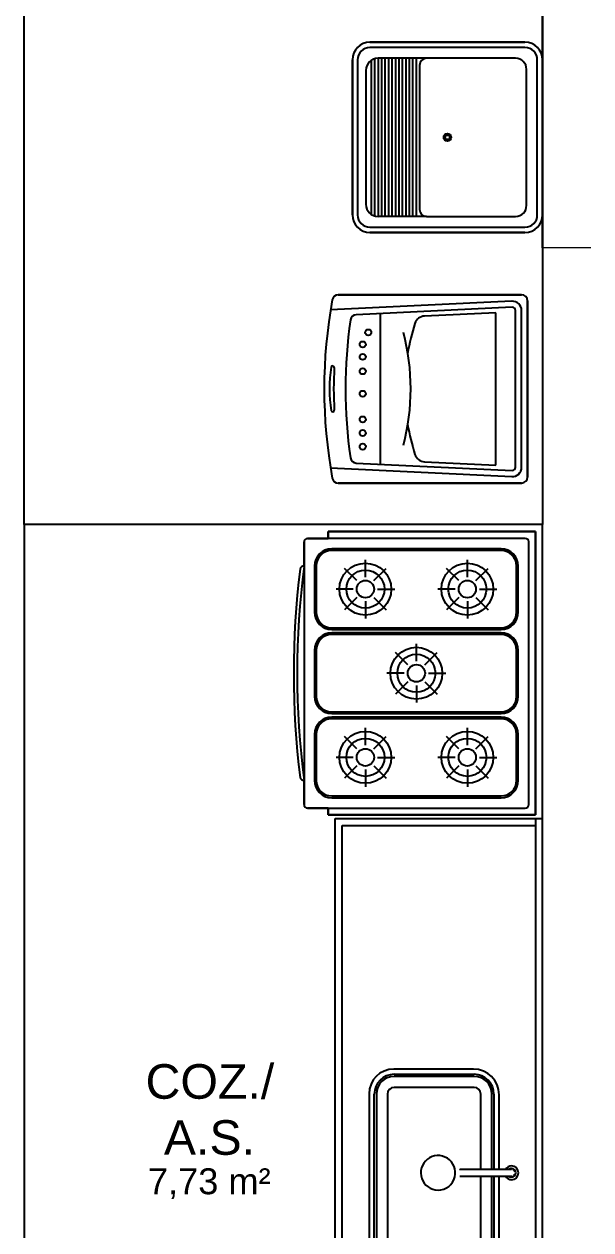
# Model space of a CAD drawing. Header units: centimetres. Extents: x -10.6 to 24.4, y 0 to 16.9.
# Drawn here: x 8.72 to 10.36, y 11.19 to 14.678 of the extents above; entities that cross this region are included whole.
import ezdxf

# ---------------------------------------------------------------- set-up
doc = ezdxf.new("R2010")
doc.units = ezdxf.units.CM
doc.layers.add('LANG-PAREDE', color=3, linetype='Continuous')
doc.styles.add('Arial', font='arial.ttf', dxfattribs={"height": 7.5})
doc.styles.add('Arial_1', font='arial.ttf', dxfattribs={"height": 10})

msp = doc.modelspace()

# ---------------------------------------------------------------- linework, layer by layer
at = {"lineweight": 20}
for p, q in [((8.72, 11.12), (8.72, 14.73)), ((10.22, 14.03), (10.22, 9.58)), ((10.36, 14.03), (10.22, 14.03))]:
    msp.add_line(p, q, dxfattribs=at)
for p, q in [((10.22, 14.03), (10.22, 14.73)), ((9.7208, 14.625), (10.1692, 14.625)), ((10.1692, 14.625), (9.7208, 14.625)), ((10.1692, 14.61), (9.7208, 14.61)), ((9.7442, 14.5786), (9.7442, 14.1213)), ((9.8847, 14.5786), (9.7442, 14.5786)), ((9.7542, 14.5786), (9.7542, 14.1213)), ((9.7642, 14.5786), (9.7642, 14.1213)), ((9.7742, 14.5786), (9.7742, 14.1213)), ((9.7842, 14.5786), (9.7842, 14.1213)), ((9.7942, 14.5786), (9.7942, 14.1213)), ((9.8042, 14.5786), (9.8042, 14.1213)), ((9.8142, 14.5786), (9.8142, 14.1213)), ((9.8242, 14.5786), (9.8242, 14.1213)), ((9.8342, 14.5786), (9.8342, 14.1213)), ((9.8442, 14.5786), (9.8442, 14.1213)), ((9.8542, 14.5786), (9.8542, 14.1213)), ((10.142, 14.5786), (9.8847, 14.5786)), ((9.67, 14.1258), (9.67, 14.5742)), ((9.67, 14.5742), (9.67, 14.1258)), ((9.685, 14.5742), (9.685, 14.1258)), ((9.7092, 14.5436), (9.7092, 14.1563)), ((9.7241, 14.5723), (9.7241, 14.1277)), ((9.7342, 14.5772), (9.7342, 14.1228)), ((9.8642, 14.5581), (9.8642, 14.141)), ((10.1738, 14.1531), (10.1738, 14.5469)), ((10.205, 14.1258), (10.205, 14.5742)), ((9.7208, 14.09), (10.1692, 14.09)), ((9.8839, 14.1213), (9.7442, 14.1213)), ((9.8839, 14.1213), (10.1421, 14.1213)), ((10.1692, 14.075), (9.7208, 14.075)), ((9.7208, 14.075), (10.1692, 14.075)), ((9.6291, 13.8948), (10.1594, 13.8948)), ((10.1594, 13.8948), (9.6291, 13.8948)), ((10.1594, 13.8948), (9.6291, 13.8948)), ((10.1317, 13.876), (9.6066, 13.851)), ((10.1326, 13.8584), (9.6809, 13.8369)), ((10.1418, 13.3952), (10.1418, 13.8496)), ((10.1594, 13.3952), (10.1594, 13.8496)), ((10.1769, 13.8773), (10.1769, 13.3676)), ((10.1769, 13.3676), (10.1769, 13.8773)), ((10.1769, 13.3676), (10.1769, 13.8773)), ((9.7506, 13.8402), (9.7506, 13.4046)), ((10.0847, 13.8429), (9.8788, 13.8331)), ((10.0847, 13.4019), (10.0847, 13.8429)), ((9.6066, 13.3939), (10.1317, 13.3689)), ((9.6809, 13.408), (10.1326, 13.3864)), ((9.8788, 13.4117), (10.0847, 13.4019)), ((10.1594, 13.35), (9.6291, 13.35)), ((9.6291, 13.35), (10.1594, 13.35)), ((9.6291, 13.35), (10.1594, 13.35)), ((10.22, 13.23), (8.72, 13.23)), ((9.54, 13.19), (9.6, 13.19)), ((10.17, 13.19), (9.54, 13.19)), ((9.6, 13.19), (9.54, 13.19)), ((9.6, 13.19), (9.6, 13.21)), ((9.6, 13.21), (10.2, 13.21)), ((9.6, 13.21), (9.6, 13.19)), ((10.2, 13.21), (9.6, 13.21)), ((9.6, 13.21), (9.6, 13.19)), ((10.2, 13.21), (9.6, 13.21)), ((10.2, 13.21), (10.2, 12.39)), ((10.2, 12.39), (10.2, 13.21)), ((10.2, 12.39), (10.2, 13.21)), ((9.53, 13.1098), (9.53, 13.18)), ((9.53, 13.18), (9.53, 12.42)), ((9.53, 13.18), (9.53, 12.42)), ((10.1, 13.16), (9.61, 13.16)), ((10.1, 13.155), (9.61, 13.155)), ((10.18, 12.42), (10.18, 13.18)), ((9.7075, 13.0783), (9.7075, 13.1283)), ((10.0025, 13.0783), (10.0025, 13.1283)), ((9.56, 13.11), (9.56, 12.9767)), ((9.565, 13.11), (9.565, 12.9767)), ((9.6828, 13.0681), (9.6474, 13.1034)), ((9.7322, 13.0681), (9.7676, 13.1034)), ((9.9778, 13.0681), (9.9424, 13.1034)), ((10.0272, 13.0681), (10.0626, 13.1034)), ((10.145, 12.9767), (10.145, 13.11)), ((10.15, 12.9767), (10.15, 13.11)), ((9.6725, 13.0433), (9.6225, 13.0433)), ((9.7425, 13.0433), (9.7925, 13.0433)), ((9.9675, 13.0433), (9.9175, 13.0433)), ((10.0375, 13.0433), (10.0875, 13.0433)), ((9.6828, 13.0186), (9.6474, 12.9832)), ((9.7322, 13.0186), (9.7676, 12.9832)), ((9.9778, 13.0186), (9.9424, 12.9832)), ((10.0272, 13.0186), (10.0626, 12.9832)), ((9.7075, 13.0083), (9.7075, 12.9583)), ((10.0025, 13.0083), (10.0025, 12.9583)), ((9.61, 12.9317), (10.1, 12.9317)), ((9.61, 12.9267), (10.1, 12.9267)), ((10.1, 12.9167), (9.61, 12.9167)), ((10.1, 12.9117), (9.61, 12.9117)), ((9.855, 12.835), (9.855, 12.885)), ((9.56, 12.8667), (9.56, 12.7333)), ((9.565, 12.8667), (9.565, 12.7333)), ((9.8303, 12.8247), (9.7949, 12.8601)), ((9.8797, 12.8247), (9.9151, 12.8601)), ((10.145, 12.7333), (10.145, 12.8667)), ((10.15, 12.7333), (10.15, 12.8667)), ((9.82, 12.8), (9.77, 12.8)), ((9.89, 12.8), (9.94, 12.8)), ((9.8303, 12.7753), (9.7949, 12.7399)), ((9.855, 12.765), (9.855, 12.715)), ((9.8797, 12.7753), (9.9151, 12.7399)), ((9.61, 12.6883), (10.1, 12.6883)), ((9.61, 12.6833), (10.1, 12.6833)), ((10.1, 12.6733), (9.61, 12.6733)), ((10.1, 12.6683), (9.61, 12.6683)), ((9.7075, 12.5917), (9.7075, 12.6417)), ((10.0025, 12.5917), (10.0025, 12.6417)), ((9.56, 12.6233), (9.56, 12.49)), ((9.565, 12.6233), (9.565, 12.49)), ((9.6828, 12.5814), (9.6474, 12.6168)), ((9.7322, 12.5814), (9.7676, 12.6168)), ((9.9778, 12.5814), (9.9424, 12.6168)), ((10.0272, 12.5814), (10.0626, 12.6168)), ((10.145, 12.49), (10.145, 12.6233)), ((10.15, 12.49), (10.15, 12.6233)), ((9.6725, 12.5567), (9.6225, 12.5567)), ((9.7425, 12.5567), (9.7925, 12.5567)), ((9.9675, 12.5567), (9.9175, 12.5567)), ((10.0375, 12.5567), (10.0875, 12.5567)), ((9.6828, 12.5319), (9.6474, 12.4966)), ((9.7075, 12.5217), (9.7075, 12.4717)), ((9.7322, 12.5319), (9.7676, 12.4966)), ((9.9778, 12.5319), (9.9424, 12.4966)), ((10.0025, 12.5217), (10.0025, 12.4717)), ((10.0272, 12.5319), (10.0626, 12.4966)), ((9.53, 12.42), (9.53, 12.4902)), ((9.61, 12.445), (10.1, 12.445)), ((9.61, 12.44), (10.1, 12.44)), ((9.6, 12.41), (9.54, 12.41)), ((9.54, 12.41), (10.17, 12.41)), ((9.54, 12.41), (9.6, 12.41)), ((9.6, 12.39), (9.6, 12.41)), ((9.6, 12.41), (9.6, 12.39)), ((9.6, 12.41), (9.6, 12.39)), ((10.2, 12.39), (9.6, 12.39)), ((9.6, 12.39), (10.2, 12.39)), ((9.6, 12.39), (10.2, 12.39)), ((9.62, 12.38), (10.2, 12.38)), ((9.62, 10.33), (9.62, 12.38)), ((9.64, 10.35), (9.64, 12.36)), ((9.64, 12.36), (10.2, 12.36)), ((10.2, 12.38), (10.22, 12.38)), ((10.2, 12.38), (10.2, 10.33)), ((10.0201, 11.655), (9.7895, 11.655)), ((9.7903, 11.64), (10.0224, 11.64)), ((10.0224, 11.6339), (9.7903, 11.6339)), ((9.7182, 11.5837), (9.7182, 11.1295)), ((9.7332, 11.1272), (9.7332, 11.5829)), ((9.7393, 11.5829), (9.7393, 11.1258)), ((9.7713, 11.5829), (9.7713, 11.1258)), ((10.0224, 11.6019), (9.7903, 11.6019)), ((10.0414, 11.3643), (10.0414, 11.5829)), ((10.0734, 11.3644), (10.0734, 11.5829)), ((10.0795, 11.5829), (10.0795, 11.3645)), ((10.0945, 11.3644), (10.0945, 11.5806)), ((10.0414, 11.1258), (10.0414, 11.3457)), ((10.0668, 11.3645), (10.0446, 11.3645)), ((10.0446, 11.3455), (10.0668, 11.3455)), ((10.0734, 11.1258), (10.0734, 11.3456)), ((10.0795, 11.3455), (10.0795, 11.1272)), ((10.0945, 11.1245), (10.0945, 11.3456))]:
    msp.add_line(p, q)
at = {"flags": 128}
for points in [[(10.0446, 11.3645), (10.0421, 11.3645), (10.0396, 11.3645), (10.037, 11.3645), (10.0345, 11.3645), (10.032, 11.3645), (10.0295, 11.3645), (10.0271, 11.3645), (10.0247, 11.3645), (10.0223, 11.3645), (10.0199, 11.3645), (10.0176, 11.3645), (10.0153, 11.3645), (10.0131, 11.3645), (10.0109, 11.3645), (10.0088, 11.3645), (10.0067, 11.3645), (10.0047, 11.3645), (10.0028, 11.3645), (10.0009, 11.3645), (9.9991, 11.3645), (9.9973, 11.3645), (9.9957, 11.3645), (9.9941, 11.3645), (9.9926, 11.3645), (9.9912, 11.3645), (9.9899, 11.3645), (9.9886, 11.3645), (9.9875, 11.3645), (9.9864, 11.3645), (9.9854, 11.3645), (9.9846, 11.3645), (9.9838, 11.3645), (9.9831, 11.3645), (9.9825, 11.3645), (9.982, 11.3645), (9.9817, 11.3645), (9.9814, 11.3645), (9.9812, 11.3645), (9.9811, 11.3645), (9.9811, 11.3645)], [(9.9811, 11.3455), (9.9812, 11.3455), (9.9813, 11.3455), (9.9816, 11.3455), (9.9819, 11.3455), (9.9824, 11.3455), (9.9829, 11.3455), (9.9836, 11.3455), (9.9843, 11.3455), (9.9852, 11.3455), (9.9861, 11.3455), (9.9872, 11.3455), (9.9883, 11.3455), (9.9895, 11.3455), (9.9908, 11.3455), (9.9922, 11.3455), (9.9937, 11.3455), (9.9952, 11.3455), (9.9969, 11.3455), (9.9986, 11.3455), (10.0004, 11.3455), (10.0022, 11.3455), (10.0042, 11.3455), (10.0062, 11.3455), (10.0082, 11.3455), (10.0103, 11.3455), (10.0125, 11.3455), (10.0147, 11.3455), (10.017, 11.3455), (10.0193, 11.3455), (10.0216, 11.3455), (10.024, 11.3455), (10.0264, 11.3455), (10.0289, 11.3455), (10.0313, 11.3455), (10.0338, 11.3455), (10.0363, 11.3455), (10.0389, 11.3455), (10.0414, 11.3455), (10.0439, 11.3455), (10.0446, 11.3455)], [(10.1303, 11.3645), (10.1303, 11.3645), (10.1301, 11.3645), (10.1299, 11.3645), (10.1295, 11.3645), (10.1291, 11.3645), (10.1285, 11.3645), (10.1279, 11.3645), (10.1271, 11.3645), (10.1263, 11.3645), (10.1253, 11.3645), (10.1243, 11.3645), (10.1232, 11.3645), (10.122, 11.3645), (10.1207, 11.3645), (10.1193, 11.3645), (10.1178, 11.3645), (10.1162, 11.3645), (10.1146, 11.3645), (10.1129, 11.3645), (10.1111, 11.3645), (10.1092, 11.3645), (10.1073, 11.3645), (10.1053, 11.3645), (10.1033, 11.3645), (10.1012, 11.3645), (10.099, 11.3645), (10.0968, 11.3645), (10.0945, 11.3645), (10.0922, 11.3645), (10.0899, 11.3645), (10.0875, 11.3645), (10.0851, 11.3645), (10.0826, 11.3645), (10.0801, 11.3645), (10.0776, 11.3645), (10.0751, 11.3645), (10.0726, 11.3645), (10.0701, 11.3645), (10.0675, 11.3645), (10.0668, 11.3645)], [(10.0668, 11.3455), (10.0694, 11.3455), (10.0719, 11.3455), (10.0745, 11.3455), (10.077, 11.3455), (10.0795, 11.3455), (10.0819, 11.3455), (10.0844, 11.3455), (10.0868, 11.3455), (10.0892, 11.3455), (10.0916, 11.3455), (10.0939, 11.3455), (10.0962, 11.3455), (10.0984, 11.3455), (10.1006, 11.3455), (10.1027, 11.3455), (10.1048, 11.3455), (10.1068, 11.3455), (10.1087, 11.3455), (10.1106, 11.3455), (10.1124, 11.3455), (10.1141, 11.3455), (10.1158, 11.3455), (10.1174, 11.3455), (10.1189, 11.3455), (10.1203, 11.3455), (10.1216, 11.3455), (10.1229, 11.3455), (10.124, 11.3455), (10.1251, 11.3455), (10.126, 11.3455), (10.1269, 11.3455), (10.1277, 11.3455), (10.1284, 11.3455), (10.1289, 11.3455), (10.1294, 11.3455), (10.1298, 11.3455), (10.1301, 11.3455), (10.1303, 11.3455), (10.1303, 11.3455), (10.1303, 11.3455)]]:
    msp.add_lwpolyline(points, dxfattribs=at)
for centre, radius in [((9.945, 14.35), 0.011), ((9.945, 14.35), 0.00634), ((9.7157, 13.7859), 0.00879), ((9.7, 13.7511), 0.00879), ((9.7, 13.7151), 0.00879), ((9.7, 13.6735), 0.00879), ((9.7, 13.6083), 0.00879), ((9.7, 13.5341), 0.00879), ((9.7, 13.4948), 0.00879), ((9.7, 13.4554), 0.00879), ((9.7075, 13.0433), 0.075), ((10.0025, 13.0433), 0.075), ((9.7075, 13.0433), 0.055), ((10.0025, 13.0433), 0.055), ((9.7075, 13.0433), 0.025), ((10.0025, 13.0433), 0.025), ((9.855, 12.8), 0.075), ((9.855, 12.8), 0.055), ((9.855, 12.8), 0.025), ((9.7075, 12.5567), 0.075), ((10.0025, 12.5567), 0.075), ((9.7075, 12.5567), 0.055), ((10.0025, 12.5567), 0.055), ((9.7075, 12.5567), 0.025), ((10.0025, 12.5567), 0.025)]:
    msp.add_circle(centre, radius)
for centre, radius, start, end in [((9.7208, 14.5742), 0.0508, 90, 180), ((9.7208, 14.5742), 0.0508, 90, 180), ((10.1692, 14.5742), 0.0508, 0, 90), ((10.1692, 14.5742), 0.0508, 0, 90), ((9.7208, 14.5742), 0.0358, 90, 180), ((9.7442, 14.5436), 0.035, 90, 180), ((9.8847, 14.5581), 0.0206, 90, 180), ((10.142, 14.5469), 0.0318, 0, 90), ((10.1692, 14.5742), 0.0358, 0, 90), ((9.7208, 14.1258), 0.0508, 180, 270), ((9.7208, 14.1258), 0.0508, 180, 270), ((9.7208, 14.1258), 0.0358, 180, 270), ((9.7442, 14.1563), 0.035, 180, 270), ((9.8839, 14.141), 0.0197, 180, 270), ((10.1421, 14.1531), 0.0317, 270, 0), ((10.1692, 14.1258), 0.0508, 270, 0), ((10.1692, 14.1258), 0.0358, 270, 0), ((10.1692, 14.1258), 0.0508, 270, 0), ((11.0089, 13.6224), 1.4207, 169.5354, 190.4646), ((11.0089, 13.6224), 1.4207, 169.5354, 190.4646), ((11.0089, 13.6224), 1.4207, 169.5354, 190.4646), ((9.6291, 13.8773), 0.0176, 90, 169.5354), ((9.6291, 13.8773), 0.0176, 90, 169.5354), ((9.6291, 13.8773), 0.0176, 90, 169.5354), ((10.1594, 13.8773), 0.0176, 0, 90), ((10.1594, 13.8773), 0.0176, 0, 90), ((10.1594, 13.8773), 0.0176, 0, 90), ((10.133, 13.8496), 0.0264, 0, 92.7263), ((10.133, 13.8496), 0.00879, 0, 92.7263), ((11.0089, 13.6224), 1.3592, 171.56, 188.44), ((9.6818, 13.8193), 0.0176, 92.7263, 171.56), ((10.4346, 13.6224), 0.6136, 162.0143, 170.3944), ((9.8803, 13.8024), 0.0308, 92.7263, 162.0143), ((9.1986, 13.6224), 0.64, 345.2693, 14.7307), ((9.9645, 13.6224), 0.3613, 169.9472, 190.0528), ((9.613, 13.6846), 0.00439, 355.9966, 168.4415), ((10.6908, 13.6224), 1.0751, 176.7, 183.3), ((9.613, 13.5602), 0.00439, 191.5585, 4.0034), ((10.4346, 13.6224), 0.6136, 189.6056, 197.9857), ((9.8803, 13.4425), 0.0308, 197.9857, 267.2737), ((9.6818, 13.4255), 0.0176, 188.44, 267.2737), ((10.133, 13.3952), 0.0264, 267.2737, 0), ((10.133, 13.3952), 0.00879, 267.2737, 0), ((9.6291, 13.3676), 0.0176, 190.4646, 270), ((9.6291, 13.3676), 0.0176, 190.4646, 270), ((9.6291, 13.3676), 0.0176, 190.4646, 270), ((10.1594, 13.3676), 0.0176, 270, 0), ((10.1594, 13.3676), 0.0176, 270, 0), ((10.1594, 13.3676), 0.0176, 270, 0), ((9.54, 13.18), 0.01, 90, 180), ((9.54, 13.18), 0.01, 90, 180), ((9.54, 13.18), 0.01, 90, 180), ((10.17, 13.18), 0.01, 0, 90), ((9.61, 13.11), 0.05, 90, 180), ((9.61, 13.11), 0.045, 90, 180), ((10.1, 13.11), 0.05, 0, 90), ((10.1, 13.11), 0.045, 0, 90), ((11.9189, 12.8), 2.4189, 172.8496, 187.1504), ((11.9189, 12.8), 2.4189, 172.8496, 187.1504), ((11.9189, 12.8), 2.4089, 172.6117, 187.3883), ((9.5287, 13.0998), 0.01, 82.7307, 172.8496), ((9.5287, 13.0998), 0.01, 82.7307, 172.8496), ((9.61, 12.9767), 0.05, 180, 270), ((9.61, 12.9767), 0.045, 180, 270), ((10.1, 12.9767), 0.05, 270, 0), ((10.1, 12.9767), 0.045, 270, 0), ((9.61, 12.8667), 0.05, 90, 180), ((9.61, 12.8667), 0.045, 90, 180), ((10.1, 12.8667), 0.05, 0, 90), ((10.1, 12.8667), 0.045, 0, 90), ((9.61, 12.7333), 0.05, 180, 270), ((9.61, 12.7333), 0.045, 180, 270), ((10.1, 12.7333), 0.05, 270, 0), ((10.1, 12.7333), 0.045, 270, 0), ((9.61, 12.6233), 0.05, 90, 180), ((9.61, 12.6233), 0.045, 90, 180), ((10.1, 12.6233), 0.05, 0, 90), ((10.1, 12.6233), 0.045, 0, 90), ((9.5287, 12.5002), 0.01, 187.1504, 277.2693), ((9.5287, 12.5002), 0.01, 187.1504, 277.2693), ((9.61, 12.49), 0.05, 180, 270), ((9.61, 12.49), 0.045, 180, 270), ((10.1, 12.49), 0.05, 270, 0), ((10.1, 12.49), 0.045, 270, 0), ((9.54, 12.42), 0.01, 180, 270), ((9.54, 12.42), 0.01, 180, 270), ((9.54, 12.42), 0.01, 180, 270), ((10.17, 12.42), 0.01, 270, 0), ((9.7895, 11.5837), 0.0713, 90, 180), ((10.0201, 11.5806), 0.0744, 0, 90), ((9.7903, 11.5829), 0.0571, 90, 180), ((9.7903, 11.5829), 0.051, 90, 180), ((10.0224, 11.5829), 0.0571, 0, 90), ((10.0224, 11.5829), 0.051, 0, 90), ((9.7903, 11.5829), 0.019, 90, 180), ((9.7903, 11.5829), 0.019, 130.2324, 139.7676), ((10.0224, 11.5829), 0.019, 0, 90), ((10.0224, 11.5829), 0.019, 40.2324, 49.7676), ((9.9177, 11.355), 0.05, 346.2912, 270), ((10.1305, 11.3549), 0.02, 90, 150.7705), ((10.1305, 11.3549), 0.02, 270, 90), ((9.9177, 11.355), 0.05, 270, 346.2912), ((10.1305, 11.3549), 0.02, 207.8559, 270), ((10.1303, 11.355), 0.0127, 90, 131.3595), ((10.1303, 11.355), 0.0127, 229.1785, 270), ((10.1303, 11.355), 0.0127, 270, 90), ((10.1303, 11.355), 0.00952, 270, 273.9259), ((10.1303, 11.355), 0.00952, 60, 66.9442), ((10.1303, 11.355), 0.00952, 293.0558, 300), ((10.1303, 11.355), 0.00952, 30, 37.1965), ((10.1303, 11.355), 0.00952, 322.8035, 330)]:
    msp.add_arc(centre, radius, start, end)
at = {"layer": 'LANG-PAREDE'}
for points in [[(8.72, 14.73), (10.22, 14.73), (10.22, 13.23), (8.72, 13.23)], [(8.72, 9.58), (10.22, 9.58), (10.22, 13.23), (8.72, 13.23)]]:
    msp.add_lwpolyline(points, close=True, dxfattribs=at)

# ---------------------------------------------------------------- texts
at = {"attachment_point": 1}
for s, insert, char_height, width, style in [('COZ./', (9.0714, 11.6693), 0.1, 0.456962, 'Arial_1'), ('A.S.', (9.1243, 11.5072), 0.1, 0.328692, 'Arial_1'), ('7,73 m²', (9.0782, 11.3681), 0.075, 0.440928, 'Arial')]:
    msp.add_mtext(s, dxfattribs=dict(at, insert=insert, char_height=char_height, width=width, style=style))

doc.saveas('drawing.dxf')
